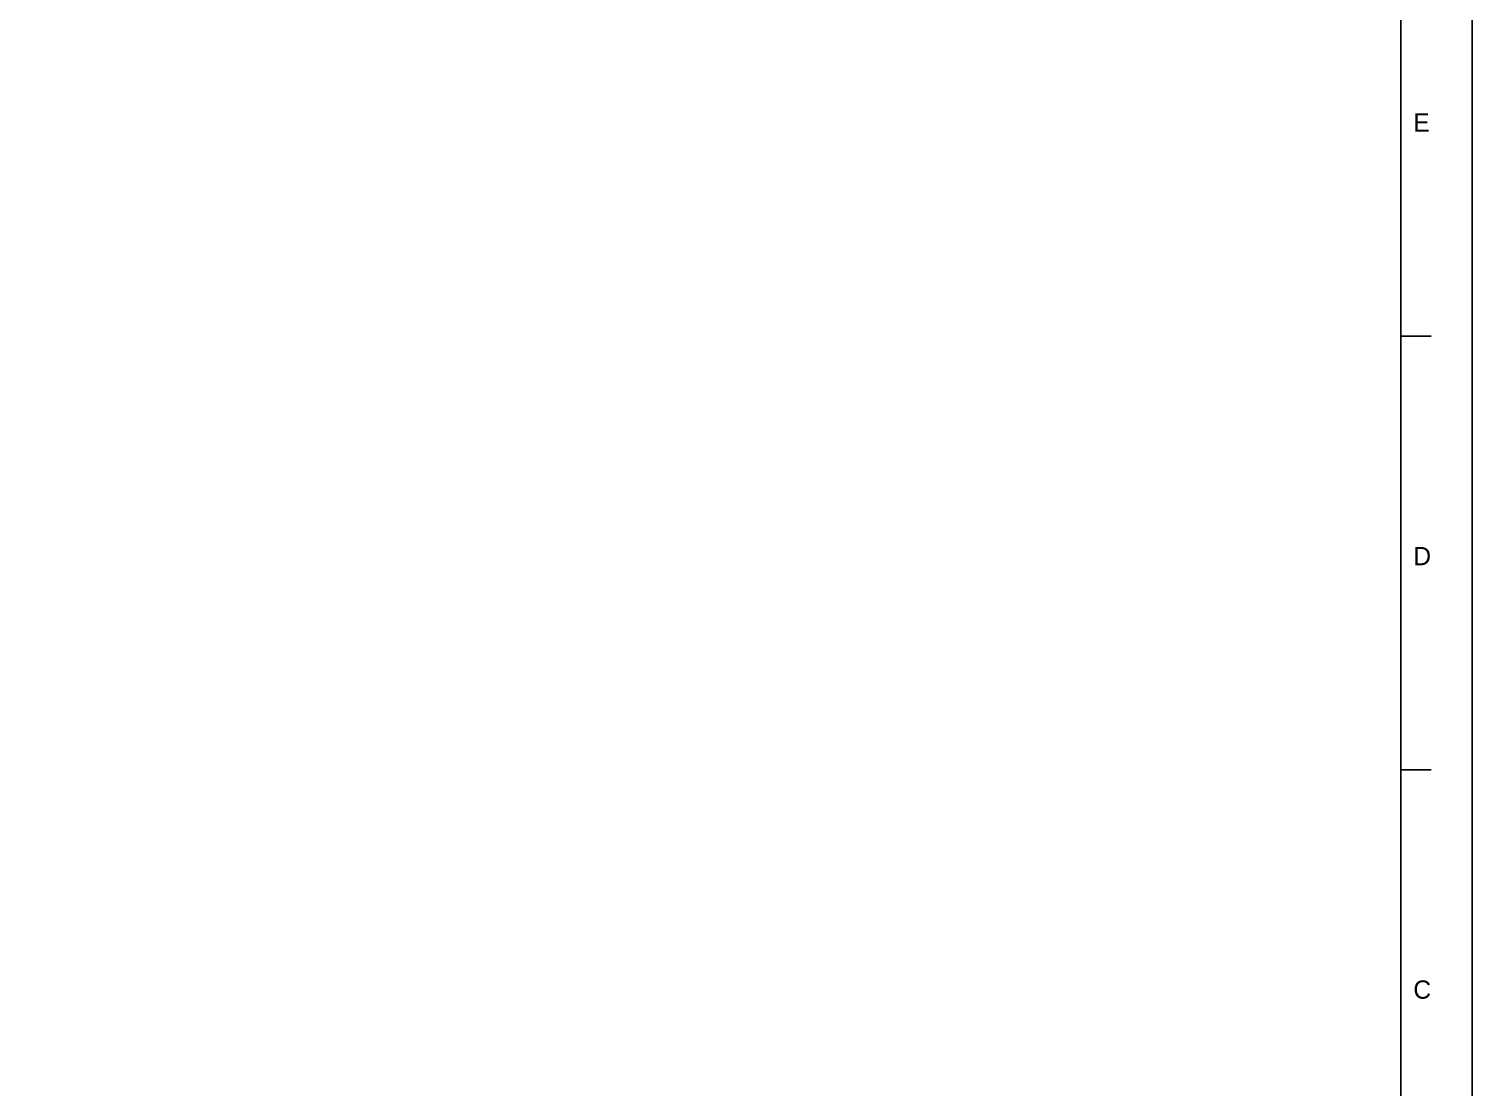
# Model space of a CAD drawing. Extents: x 0 to 841, y 0 to 594.
# Drawn here: x 603.1 to 841, y 174.5 to 349 of the extents above; entities that cross this region are included whole.
import ezdxf

# ---------------------------------------------------------------- set-up
doc = ezdxf.new("R2010")
doc.units = 0
for name, color, linetype in [('01-LIN-025-A', 7, 'Continuous'), ('09-LIN-050-B', 7, 'Continuous'), ('12-LIN-100-A', 7, 'Continuous')]:
    doc.layers.add(name, color=color, linetype=linetype)

msp = doc.modelspace()

# ---------------------------------------------------------------- linework, layer by layer
at = {"layer": '01-LIN-025-A'}
for p, q in [((829.26, 112.01), (829.26, 582.23)), ((834.27, 298.32), (829.26, 298.32)), ((834.27, 226.84), (829.26, 226.84))]:
    msp.add_line(p, q, dxfattribs=at)
at = {"layer": '09-LIN-050-B'}
msp.add_lwpolyline([(0, 0), (841, 0), (841, 594), (0, 594)], close=True, dxfattribs=at)
at = {"layer": '12-LIN-100-A'}
msp.add_lwpolyline([(0, 594), (841, 594), (841, 0), (0, 0)], close=True, dxfattribs=at)

# ---------------------------------------------------------------- texts
at = {"layer": '01-LIN-025-A'}
for s, p in [('E', (831.31, 332.04)), ('D', (831.31, 260.56)), ('C', (831.31, 189.08))]:
    msp.add_text(s, height=3.02, dxfattribs=at).set_placement(p)

doc.saveas('drawing.dxf')
